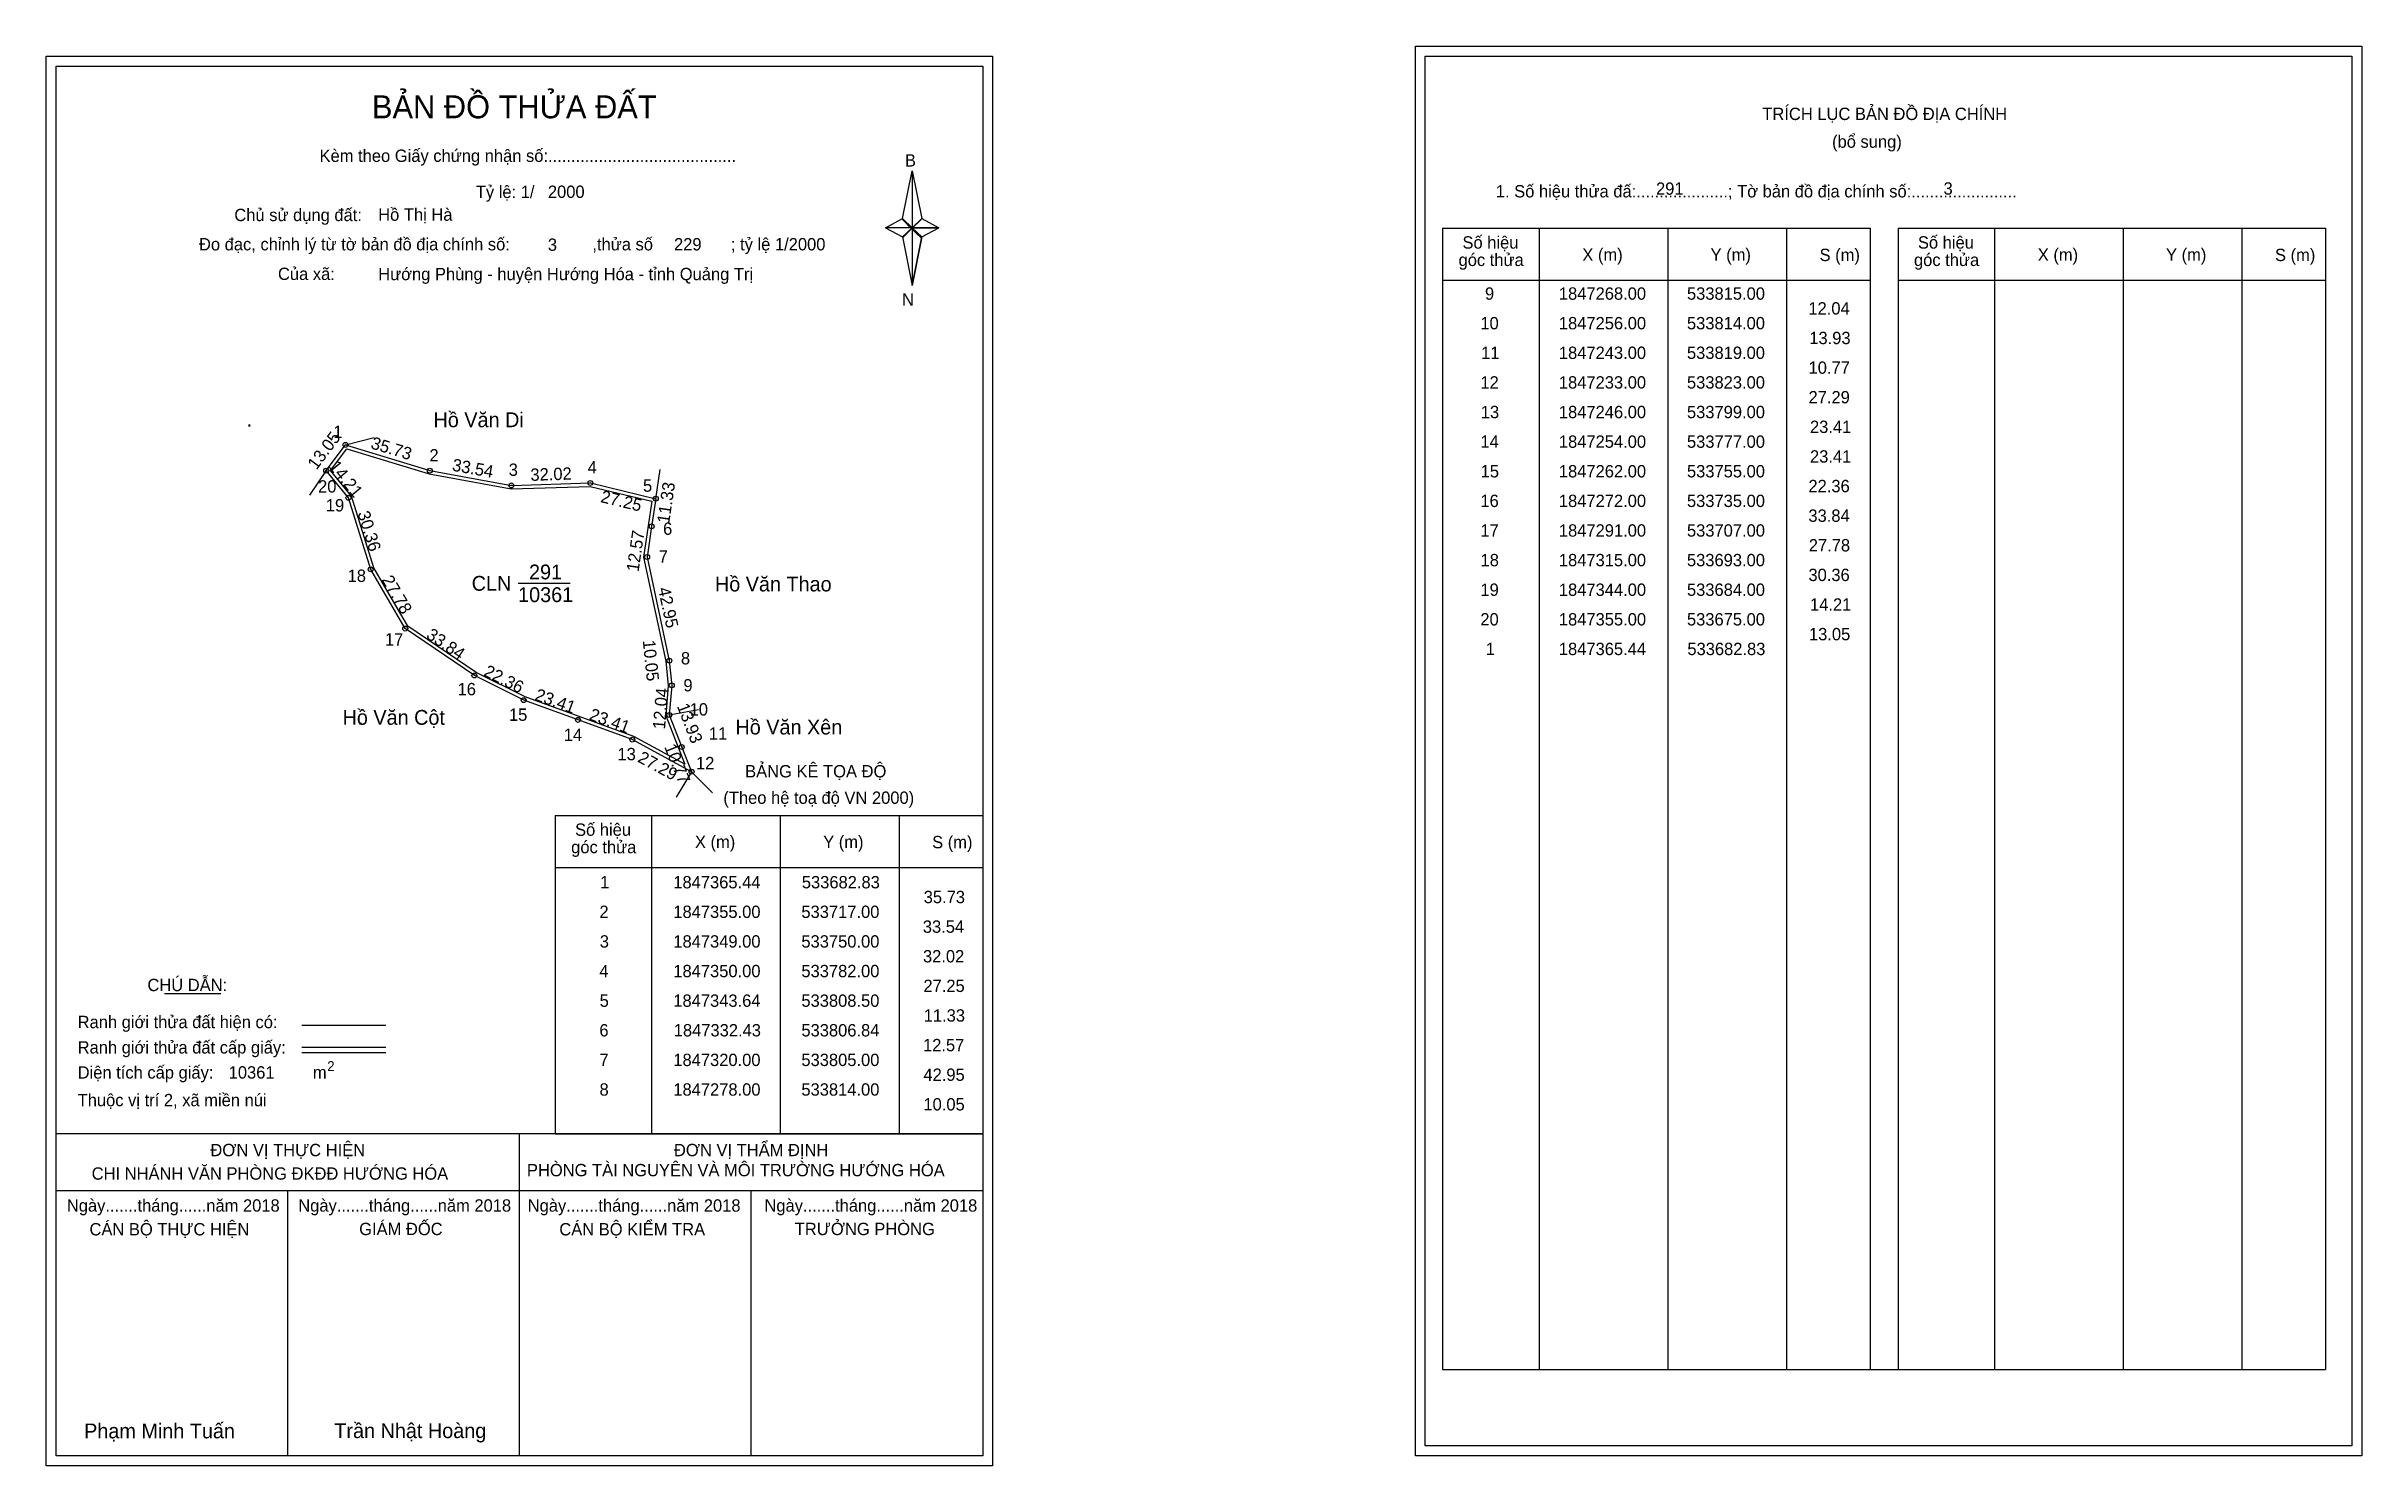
# Model space of a CAD drawing. Extents: x 533562 to 534500, y 1846952 to 1847527.
import ezdxf

# ---------------------------------------------------------------- set-up
doc = ezdxf.new("R2010")
doc.units = 0
for name, color, linetype in [('Level 1', 7, 'Continuous'), ('Level 10', 7, 'Continuous'), ('Level 11', 7, 'Continuous'), ('Level 13', 7, 'Continuous'), ('Level 27', 7, 'Continuous'), ('Level 3', 7, 'Continuous'), ('Level 36', 7, 'Continuous'), ('Level 49', 7, 'Continuous'), ('Level 53', 7, 'Continuous'), ('Level 55', 7, 'Continuous'), ('Level 6', 7, 'Continuous'), ('Level 60', 7, 'Continuous'), ('Level 63', 7, 'Continuous'), ('Level 9', 7, 'Continuous')]:
    doc.layers.add(name, color=color, linetype=linetype)

msp = doc.modelspace()

# ---------------------------------------------------------------- linework, layer by layer
at = {"layer": 'Level 1'}
for p, q in [((534120.24, 1847522.95), (534120.24, 1847522.95)), ((533565.59, 1847518.95), (533565.59, 1847518.95)), ((533908.44, 1847457.18), (533912.37, 1847476.46)), ((533912.37, 1847476.46), (533912.37, 1847453.41)), ((533912.37, 1847476.46), (533916.31, 1847457.18)), ((533901.55, 1847453.41), (533908.44, 1847457.18)), ((533908.44, 1847457.18), (533912.37, 1847453.41)), ((533912.08, 1847452.98), (533908.44, 1847456.74)), ((533912.37, 1847453.41), (533908.44, 1847449.73)), ((533916.01, 1847456.74), (533912.08, 1847452.98)), ((533912.08, 1847452.98), (533916.01, 1847456.74)), ((533916.31, 1847457.18), (533912.37, 1847453.41)), ((533912.37, 1847453.41), (533912.37, 1847430.01)), ((533912.37, 1847453.41), (533923.19, 1847453.41)), ((533912.37, 1847453.41), (533916.31, 1847449.73)), ((533916.31, 1847449.73), (533923.19, 1847453.41)), ((533912.08, 1847452.98), (533908.44, 1847449.29)), ((533908.44, 1847449.29), (533912.08, 1847452.98)), ((533908.44, 1847449.73), (533912.37, 1847430.01)), ((533916.01, 1847449.29), (533912.08, 1847452.98)), ((533916.31, 1847449.73), (533912.37, 1847430.01)), ((534127.3, 1847453.24), (534300.51, 1847453.24)), ((534166.48, 1846990.71), (534166.48, 1847453.24)), ((534218.63, 1846990.71), (534218.63, 1847453.24)), ((534266.57, 1847453.24), (534266.57, 1846990.71)), ((534300.51, 1847453.24), (534300.51, 1846990.71)), ((534311.82, 1847453.24), (534485.02, 1847453.24)), ((534351, 1846990.71), (534351, 1847453.24)), ((534403.14, 1846990.71), (534403.14, 1847453.24)), ((534451.09, 1847453.24), (534451.09, 1846990.71)), ((534485.02, 1847453.24), (534485.02, 1846990.71)), ((534127.3, 1847432.18), (534300.51, 1847432.18)), ((534311.82, 1847432.18), (534485.02, 1847432.18)), ((533767.78, 1847215.29), (533940.98, 1847215.29)), ((533806.96, 1847086.24), (533806.96, 1847215.29)), ((533859.1, 1847086.24), (533859.1, 1847215.29)), ((533907.05, 1847215.29), (533907.05, 1847086.24)), ((533767.78, 1847194.24), (533940.98, 1847194.24)), ((533609.43, 1847143.08), (533632.23, 1847143.08)), ((533665.16, 1847130.27), (533699.18, 1847130.27)), ((533665.16, 1847121.37), (533699.18, 1847121.37)), ((533665.16, 1847119.18), (533699.18, 1847119.18)), ((533779.25, 1847086.24), (533565.59, 1847086.24)), ((533940.98, 1847086.24), (533731.3, 1847086.24)), ((533753.29, 1846955.8), (533753.29, 1847086.24)), ((533767.78, 1847086.24), (533940.98, 1847086.24)), ((533940.99, 1847063.14), (533565.59, 1847063.14)), ((533659.44, 1846955.8), (533659.44, 1847063.14)), ((533847.14, 1846955.8), (533847.14, 1847063.14)), ((534127.3, 1846990.71), (534485.02, 1846990.71)), ((534495.64, 1846959.8), (534495.64, 1846959.8)), ((533940.98, 1846955.8), (533940.98, 1846955.8))]:
    msp.add_line(p, q, dxfattribs=at)
for points in [[(533908.44, 1847457.18), (533912.37, 1847476.46), (533912.37, 1847453.41)], [(533901.55, 1847453.41), (533908.44, 1847449.73), (533912.37, 1847453.41)], [(533912.37, 1847453.41), (533916.31, 1847457.18), (533923.19, 1847453.41)], [(533912.37, 1847453.41), (533912.37, 1847430.01), (533916.31, 1847449.73)]]:
    msp.add_lwpolyline(points, close=True, dxfattribs=at)
at = {"layer": 'Level 10'}
msp.add_line((533808.5, 1847343.64), (533806.84, 1847332.43), dxfattribs=at)
for points in [[(533675, 1847355), (533682.83, 1847365.44), (533717, 1847355), (533750, 1847349), (533782, 1847350), (533808.5, 1847343.64), (533806.84, 1847332.43), (533805, 1847320), (533814, 1847278), (533815, 1847268), (533814, 1847256), (533819, 1847243), (533823, 1847233), (533799, 1847246), (533777, 1847254), (533755, 1847262), (533735, 1847272), (533707, 1847291), (533693, 1847315), (533684, 1847344)], [(533676.78, 1847355.04), (533683.36, 1847363.81), (533716.67, 1847353.64), (533749.9, 1847347.6), (533781.86, 1847348.59), (533806.93, 1847342.58), (533805.46, 1847332.64), (533803.58, 1847319.95), (533812.61, 1847277.78), (533813.59, 1847267.99), (533812.58, 1847255.8), (533817.7, 1847242.49), (533820.26, 1847236.08), (533799.58, 1847247.28), (533777.48, 1847255.32), (533755.55, 1847263.29), (533735.71, 1847273.21), (533708.05, 1847291.98), (533694.29, 1847315.57), (533685.26, 1847344.68)]]:
    msp.add_lwpolyline(points, close=True, dxfattribs=at)
at = {"layer": 'Level 11'}
for centre in [(533682.83, 1847365.44), (533675, 1847355), (533675, 1847355), (533717, 1847355), (533782, 1847350), (533684, 1847344), (533750, 1847349), (533808.5, 1847343.64), (533806.84, 1847332.43), (533693, 1847315), (533805, 1847320), (533707, 1847291), (533814, 1847278), (533735, 1847272), (533815, 1847268), (533755, 1847262), (533814, 1847256), (533777, 1847254), (533799, 1847246), (533819, 1847243), (533823, 1847233)]:
    msp.add_circle(centre, 1, dxfattribs=at)
at = {"layer": 'Level 27'}
for p, q in [((533682.83, 1847365.44), (533694.44, 1847368.47)), ((533675, 1847355), (533668.19, 1847345.12)), ((533808.5, 1847343.64), (533810.27, 1847355.51)), ((533814, 1847256), (533825.78, 1847258.27)), ((533823, 1847233), (533816.77, 1847222.75)), ((533823, 1847233), (533831.49, 1847224.51))]:
    msp.add_line(p, q, dxfattribs=at)
at = {"layer": 'Level 3'}
for p, q in [((534127.3, 1847453.24), (534127.3, 1846990.71)), ((534311.82, 1847453.24), (534311.82, 1846990.71)), ((533767.78, 1847215.29), (533767.78, 1847086.24))]:
    msp.add_line(p, q, dxfattribs=at)
at = {"layer": 'Level 63'}
for points in [[(533561.59, 1847522.95), (533944.99, 1847522.95), (533944.99, 1846951.8), (533561.59, 1846951.8)], [(534116.24, 1847526.95), (534499.64, 1847526.95), (534499.64, 1846955.8), (534116.24, 1846955.8)], [(534120.24, 1847522.95), (534495.64, 1847522.95), (534495.64, 1846959.8), (534120.24, 1846959.8)], [(533565.59, 1847518.95), (533940.99, 1847518.95), (533940.99, 1846955.8), (533565.59, 1846955.8)]]:
    msp.add_lwpolyline(points, close=True, dxfattribs=at)
at = {"layer": 'Level 9'}
msp.add_line((533752.71, 1847309.34), (533773.81, 1847309.34), dxfattribs=at)

# ---------------------------------------------------------------- texts
at = {"layer": 'Level 1'}
for s, height, p in [('BẢN ĐỒ THỬA ĐẤT', 9.3313, (533693.52, 1847497.76)), ('TRÍCH LỤC BẢN ĐỒ ĐỊA CHÍNH', 5, (534256.82, 1847497.07)), ('(bổ sung)', 5, (534285.07, 1847485.83)), ('Kèm theo Giấy chứng nhận số:.........................................', 5, (533672.29, 1847480.1)), ('B', 5, (533909.46, 1847478.22)), ('1. Số hiệu thửa đấ:....................; Tờ bản đồ địa chính số:.......................', 5, (534148.85, 1847465.71)), ('Chủ sử dụng đất:', 5, (533637.77, 1847456.11)), ('Đo đạc, chỉnh lý từ tờ bản đồ địa chính số:                  ,thửa số                 ; tỷ lệ 1/2000', 5, (533623.45, 1847444.25)), ('Số hiệu', 5, (534135.33, 1847444.97)), ('X (m)', 5, (534183.9, 1847440.02)), ('Y (m)', 5, (534235.85, 1847440.02)), ('S (m)', 5, (534280.01, 1847439.92)), ('Số hiệu', 5, (534319.85, 1847444.97)), ('X (m)', 5, (534368.41, 1847440.02)), ('Y (m)', 5, (534420.37, 1847440.02)), ('S (m)', 5, (534464.52, 1847439.92)), ('Của xã:', 5, (533655.45, 1847432.25)), ('góc thửa', 5, (534133.75, 1847437.91)), ('góc thửa', 5, (534318.26, 1847437.91)), ('N', 5, (533908.26, 1847421.88)), ('BẢNG KÊ TỌA ĐỘ', 5, (533844.71, 1847230.7)), ('(Theo hệ toạ độ VN 2000)', 5, (533835.88, 1847219.98)), ('Số hiệu', 5, (533775.81, 1847207.03)), ('góc thửa', 5, (533774.23, 1847199.97)), ('X (m)', 5, (533824.37, 1847202.08)), ('Y (m)', 5, (533876.33, 1847202.08)), ('S (m)', 5, (533920.48, 1847201.98)), ('CHÚ DẪN:', 5, (533602.55, 1847144.09)), ('Ranh giới thửa đất hiện có:', 5, (533574.29, 1847129.09)), ('Ranh giới thửa đất cấp giấy:', 5, (533574.29, 1847118.81)), ('2', 4, (533675.39, 1847111.71)), ('Diện tích cấp giấy:', 5, (533574.29, 1847108.65)), ('m', 5, (533669.6, 1847108.69)), ('Thuộc vị trí 2, xã miền núi', 5, (533574.29, 1847097.45)), ('ĐƠN VỊ THỰC HIỆN', 5, (533628.06, 1847077.21)), ('ĐƠN VỊ THẨM ĐỊNH', 5, (533815.86, 1847077.21)), ('CHI NHÁNH VĂN PHÒNG ĐKĐĐ HƯỚNG HÓA', 5, (533579.97, 1847067.69)), ('PHÒNG TÀI NGUYÊN VÀ MÔI TRƯỜNG HƯỚNG HÓA', 5, (533756.31, 1847069.07)), ('Ngày.......tháng......năm 2018', 5, (533569.92, 1847054.74)), ('Ngày.......tháng......năm 2018', 5, (533663.67, 1847054.74)), ('Ngày.......tháng......năm 2018', 5, (533756.62, 1847054.74)), ('Ngày.......tháng......năm 2018', 5, (533852.53, 1847054.74)), ('CÁN BỘ THỰC HIỆN', 5, (533579.09, 1847045.11)), ('GIÁM ĐỐC', 5, (533688.35, 1847045.23)), ('CÁN BỘ KIỂM TRA', 5, (533769.43, 1847045.11)), ('TRƯỞNG PHÒNG', 5, (533864.81, 1847045.23)), ('Phạm Minh Tuấn', 6, (533576.91, 1846962.88)), ('Trần Nhật Hoàng', 6, (533678.29, 1846962.98))]:
    msp.add_text(s, height=height, dxfattribs=at).set_placement(p)
at = {"layer": 'Level 11'}
msp.add_text('Tỷ lệ: 1/', height=5, dxfattribs=at).set_placement((533735.6, 1847465.47))
at = {"layer": 'Level 13'}
for s, p in [('291', (533757.16, 1847310.94)), ('CLN', (533733.93, 1847306.34)), ('10361', (533752.73, 1847301.74))]:
    msp.add_text(s, height=6, dxfattribs=at).set_placement(p)
at = {"layer": 'Level 36'}
for p in [(533642.74, 1847372.82), (533687.66, 1847252.02)]:
    msp.add_text('.', height=6, dxfattribs=at).set_placement(p)
at = {"layer": 'Level 49'}
for s, rotation, p in [('13.05', 53.1301, (533671.04, 1847355.01)), ('35.73', 343.01045, (533692.73, 1847364.09)), ('33.54', 349.69515, (533725.74, 1847355.04)), ('14.21', 309.28941, (533675.76, 1847356.59)), ('32.02', 1.78991, (533757.8, 1847350.84)), ('27.25', 346.50427, (533785.87, 1847342.28)), ('11.33', 81.57674, (533813.92, 1847333.39)), ('30.36', 287.24146, (533687.61, 1847337.78)), ('12.57', 81.57971, (533801.53, 1847313.84)), ('27.78', 300.25644, (533697.3, 1847310.8)), ('42.95', 282.09476, (533809.37, 1847307.22)), ('33.84', 325.84031, (533715.13, 1847287.42)), ('10.05', 275.71059, (533803.24, 1847286.14)), ('22.36', 333.43495, (533738.41, 1847272.08)), ('23.41', 340.01689, (533759.16, 1847262.19)), ('12.04', 85.23636, (533812.23, 1847250.06)), ('23.41', 340.01689, (533781.16, 1847254.19)), ('13.93', 291.03751, (533817.01, 1847259.61)), ('27.29', 331.55707, (533800.82, 1847237.23)), ('10.77', 291.80141, (533811.85, 1847243.11))]:
    msp.add_text(s, height=5, rotation=rotation, dxfattribs=at).set_placement(p)
at = {"layer": 'Level 53'}
for s, p in [('9', (534144.45, 1847424.26)), ('1847268.00', (534174.39, 1847424.26)), ('533815.00', (534226.28, 1847424.26)), ('10', (534142.58, 1847412.26)), ('1847256.00', (534174.39, 1847412.26)), ('533814.00', (534226.28, 1847412.26)), ('12.04', (534275.48, 1847418.26)), ('13.93', (534275.84, 1847406.26)), ('11', (534142.9, 1847400.26)), ('1847243.00', (534174.39, 1847400.26)), ('533819.00', (534226.28, 1847400.26)), ('10.77', (534275.55, 1847394.26)), ('12', (534142.6, 1847388.26)), ('1847233.00', (534174.39, 1847388.26)), ('533823.00', (534226.28, 1847388.26)), ('13', (534142.76, 1847376.26)), ('1847246.00', (534174.39, 1847376.26)), ('533799.00', (534226.28, 1847376.26)), ('27.29', (534275.54, 1847382.26)), ('14', (534142.58, 1847364.26)), ('1847254.00', (534174.39, 1847364.26)), ('533777.00', (534226.28, 1847364.26)), ('23.41', (534276.13, 1847370.26)), ('23.41', (534276.13, 1847358.26)), ('15', (534142.69, 1847352.26)), ('1847262.00', (534174.39, 1847352.26)), ('533755.00', (534226.28, 1847352.26)), ('22.36', (534275.5, 1847346.26)), ('16', (534142.59, 1847340.26)), ('1847272.00', (534174.39, 1847340.26)), ('533735.00', (534226.28, 1847340.26)), ('17', (534142.61, 1847328.26)), ('1847291.00', (534174.39, 1847328.26)), ('533707.00', (534226.28, 1847328.26)), ('33.84', (534275.48, 1847334.26)), ('27.78', (534275.64, 1847322.26)), ('18', (534142.66, 1847316.26)), ('1847315.00', (534174.39, 1847316.26)), ('533693.00', (534226.28, 1847316.26)), ('30.36', (534275.5, 1847310.26)), ('19', (534142.61, 1847304.26)), ('1847344.00', (534174.39, 1847304.26)), ('533684.00', (534226.28, 1847304.26)), ('14.21', (534276.13, 1847298.26)), ('20', (534142.58, 1847292.26)), ('1847355.00', (534174.39, 1847292.26)), ('533675.00', (534226.28, 1847292.26)), ('1', (534144.75, 1847280.26)), ('1847365.44', (534174.38, 1847280.26)), ('533682.83', (534226.45, 1847280.26)), ('13.05', (534275.71, 1847286.26)), ('1', (533785.98, 1847185.74)), ('1847365.44', (533815.61, 1847185.74)), ('533682.83', (533867.68, 1847185.74)), ('35.73', (533917.06, 1847179.74)), ('2', (533785.68, 1847173.74)), ('1847355.00', (533815.62, 1847173.74)), ('533717.00', (533867.5, 1847173.74)), ('33.54', (533916.7, 1847167.74)), ('3', (533785.83, 1847161.74)), ('1847349.00', (533815.62, 1847161.74)), ('533750.00', (533867.5, 1847161.74)), ('4', (533785.65, 1847149.74)), ('1847350.00', (533815.62, 1847149.74)), ('533782.00', (533867.5, 1847149.74)), ('32.02', (533916.76, 1847155.74)), ('27.25', (533916.94, 1847143.74)), ('5', (533785.77, 1847137.74)), ('1847343.64', (533815.61, 1847137.74)), ('533808.50', (533867.5, 1847137.74)), ('11.33', (533917.06, 1847131.74)), ('6', (533785.66, 1847125.74)), ('1847332.43', (533815.79, 1847125.74)), ('533806.84', (533867.5, 1847125.74)), ('7', (533785.69, 1847113.74)), ('1847320.00', (533815.62, 1847113.74)), ('533805.00', (533867.5, 1847113.74)), ('12.57', (533916.78, 1847119.74)), ('8', (533785.73, 1847101.74)), ('1847278.00', (533815.62, 1847101.74)), ('533814.00', (533867.5, 1847101.74)), ('42.95', (533916.94, 1847107.74)), ('10.05', (533916.94, 1847095.74))]:
    msp.add_text(s, height=5, dxfattribs=at).set_placement(p)
at = {"layer": 'Level 55'}
for s, height, p in [('289', 0.22, (533682.59, 1847365.22)), ('289', 0.22, (533682.59, 1847365.22)), ('1', 0.8, (533682.61, 1847365.44)), ('0', 0.22, (533682.75, 1847365.22)), ('0', 0.22, (533682.75, 1847365.22)), ('20', 0.8, (533674.43, 1847355)), ('0', 0.22, (533674.92, 1847354.78)), ('0', 0.22, (533674.92, 1847354.78)), ('0', 0.22, (533674.92, 1847354.78)), ('2', 0.8, (533716.73, 1847355)), ('289', 0.22, (533716.76, 1847354.78)), ('289', 0.22, (533716.76, 1847354.78)), ('4', 0.8, (533781.72, 1847350)), ('19', 0.8, (533683.43, 1847344)), ('0', 0.22, (533683.92, 1847343.78)), ('289', 0.22, (533749.76, 1847348.78)), ('289', 0.22, (533749.76, 1847348.78)), ('3', 0.8, (533749.75, 1847349)), ('289', 0.22, (533781.76, 1847349.78)), ('289', 0.22, (533781.76, 1847349.78)), ('289', 0.22, (533808.26, 1847343.42)), ('290', 0.22, (533808.26, 1847343.42)), ('289', 0.22, (533808.26, 1847343.42)), ('5', 0.8, (533808.24, 1847343.64)), ('6', 0.8, (533806.57, 1847332.43)), ('290', 0.22, (533806.6, 1847332.21)), ('18', 0.8, (533692.44, 1847315)), ('0', 0.22, (533692.92, 1847314.78)), ('290', 0.22, (533804.76, 1847319.78)), ('7', 0.8, (533804.73, 1847320)), ('17', 0.8, (533706.44, 1847291)), ('0', 0.22, (533706.92, 1847290.78)), ('8', 0.8, (533813.74, 1847278)), ('290', 0.22, (533813.76, 1847277.78)), ('16', 0.8, (533734.43, 1847272)), ('0', 0.22, (533734.92, 1847271.78)), ('9', 0.8, (533814.73, 1847268)), ('290', 0.22, (533814.76, 1847267.78)), ('15', 0.8, (533754.45, 1847262)), ('0', 0.22, (533754.92, 1847261.78)), ('10', 0.8, (533813.43, 1847256)), ('14', 0.8, (533776.43, 1847254)), ('0', 0.22, (533776.92, 1847253.78)), ('290', 0.22, (533813.76, 1847255.78)), ('292', 0.22, (533813.76, 1847255.78)), ('13', 0.8, (533798.46, 1847246)), ('0', 0.22, (533798.92, 1847245.78)), ('11', 0.8, (533818.48, 1847243)), ('292', 0.22, (533818.76, 1847242.78)), ('12', 0.8, (533822.43, 1847233)), ('292', 0.22, (533822.76, 1847232.78)), ('0', 0.22, (533822.92, 1847232.78))]:
    msp.add_text(s, height=height, dxfattribs=at).set_placement(p)
at = {"layer": 'Level 6'}
for s, p in [('2000', (533764.8, 1847465.51)), ('291', (534213.75, 1847466.79)), ('3', (534330.24, 1847466.83)), ('Hồ Thị Hà', (533696.04, 1847456.25)), ('3', (533764.79, 1847444.07)), ('229', (533815.9, 1847444.23)), ('Hướng Phùng - huyện Hướng Hóa - tỉnh Quảng Trị', (533696.06, 1847432.17)), ('10361', (533635.47, 1847108.66))]:
    msp.add_text(s, height=5, dxfattribs=at).set_placement(p)
at = {"layer": 'Level 60'}
for s, p in [('Hồ Văn Di', (533718.46, 1847372.61)), ('Hồ Văn Thao', (533832.47, 1847306.06)), ('Hồ Văn Cột', (533681.61, 1847252.02)), ('Hồ Văn Xên', (533840.79, 1847248.1))]:
    msp.add_text(s, height=6, dxfattribs=at).set_placement(p)
at = {"layer": 'Level 9'}
for s, p in [('1', (533677.87, 1847368.25)), ('2', (533716.82, 1847358.72)), ('20', (533671.7, 1847346.11)), ('3', (533748.94, 1847352.88)), ('4', (533780.93, 1847353.87)), ('5', (533803.32, 1847346.44)), ('19', (533674.83, 1847338.47)), ('6', (533811.47, 1847328.99)), ('7', (533809.72, 1847317.71)), ('18', (533683.66, 1847309.92)), ('17', (533698.79, 1847284.13)), ('8', (533818.69, 1847276.49)), ('16', (533728.21, 1847263.98)), ('9', (533819.71, 1847265.55)), ('15', (533749.02, 1847253.62)), ('10', (533822.22, 1847255.77)), ('14', (533771.25, 1847245.49)), ('11', (533830.02, 1847246.01)), ('13', (533792.99, 1847237.66)), ('12', (533824.8, 1847234.02))]:
    msp.add_text(s, height=5, dxfattribs=at).set_placement(p)

doc.saveas('drawing.dxf')
